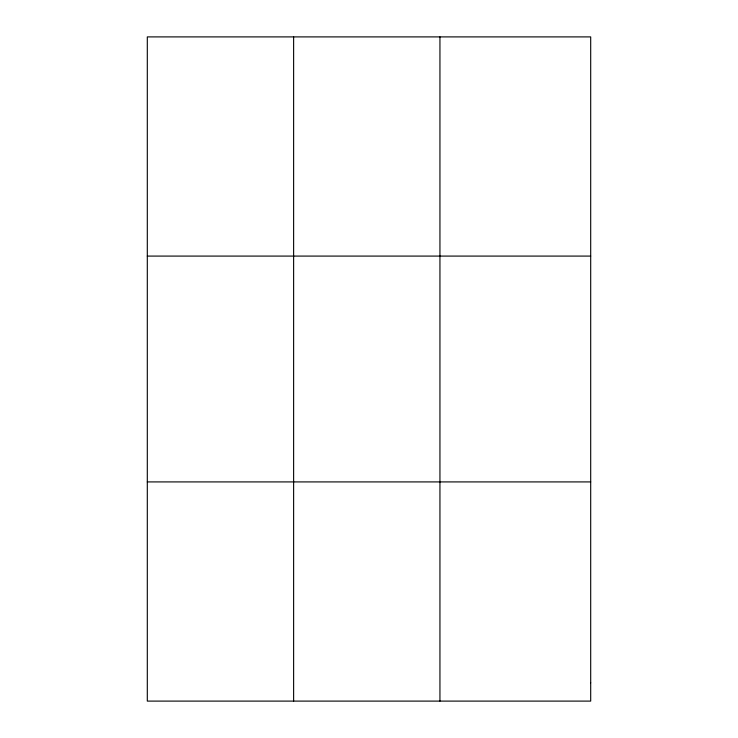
<?xml version="1.0" encoding="UTF-8"?>
<svg xmlns="http://www.w3.org/2000/svg" width="738" height="738" viewBox="0 0 738 738"><rect width="100%" height="100%" fill="white"/><g stroke="black" fill="none" stroke-linecap="round" stroke-linejoin="round"><path stroke-width="1.11" d="M293.623 36.9L293.623 701.1M439.94 36.9L439.94 701.1M147.305 256.086L590.695 256.086M147.305 481.914L590.695 481.914M590.695 682.835L590.695 701.1L147.305 701.1L147.305 36.9L590.695 36.9L590.695 682.835"/></g></svg>
